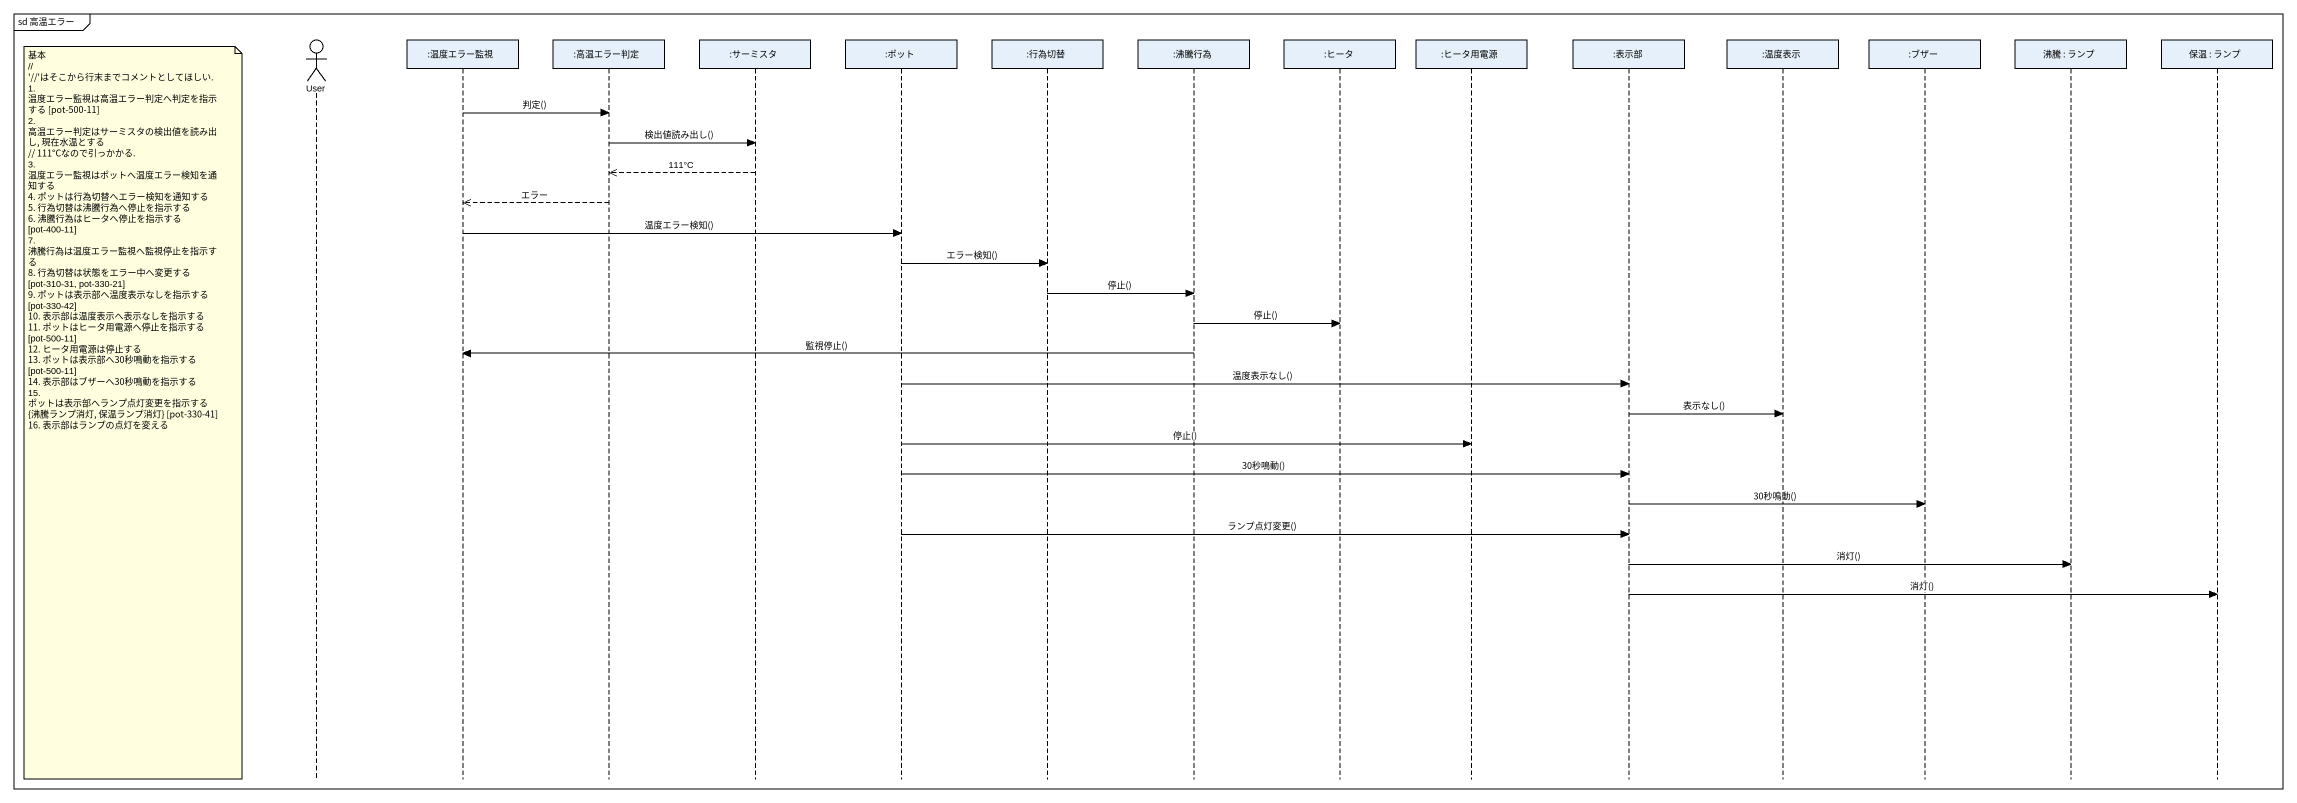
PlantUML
@startuml
mainframe sd 高温エラー
hide footbox
actor User
participant ":温度エラー監視" as 温度エラー監視
participant ":高温エラー判定" as 高温エラー判定
participant ":サーミスタ" as サーミスタ
participant ":ポット" as ポット
participant ":行為切替" as 行為切替
participant ":沸騰行為" as 沸騰行為
participant ":ヒータ" as ヒータ
participant ":ヒータ用電源" as ヒータ用電源
participant ":表示部" as 表示部
participant ":温度表示" as 温度表示
participant ":ブザー" as ブザー
participant "沸騰 : ランプ" as 沸騰
participant "保温 : ランプ" as 保温

温度エラー監視 -> 高温エラー判定 : 判定()
高温エラー判定 -> サーミスタ : 検出値読み出し()
サーミスタ -->> 高温エラー判定 : 111°C
高温エラー判定 -->> 温度エラー監視 : エラー
温度エラー監視 -> ポット : 温度エラー検知()
ポット -> 行為切替 : エラー検知()
行為切替 -> 沸騰行為 : 停止()
沸騰行為 -> ヒータ : 停止()
沸騰行為 -> 温度エラー監視 : 監視停止()
ポット -> 表示部 : 温度表示なし()
note left of User
  基本
  ~// '~//'はそこから行末までコメントとしてほしい.
  1. 温度エラー監視は高温エラー判定へ判定を指示する [pot-500-11]
  2. 高温エラー判定はサーミスタの検出値を読み出し, 現在水温とする
  // 111°Cなので引っかかる.
  3. 温度エラー監視はポットへ温度エラー検知を通知する
  4. ポットは行為切替へエラー検知を通知する
  5. 行為切替は沸騰行為へ停止を指示する
  6. 沸騰行為はヒータへ停止を指示する [pot-400-11]
  7. 沸騰行為は温度エラー監視へ監視停止を指示する
  8. 行為切替は状態をエラー中へ変更する [pot-310-31, pot-330-21]
  9. ポットは表示部へ温度表示なしを指示する [pot-330-42]
  10. 表示部は温度表示へ表示なしを指示する
  11. ポットはヒータ用電源へ停止を指示する [pot-500-11]
  12. ヒータ用電源は停止する
  13. ポットは表示部へ30秒鳴動を指示する [pot-500-11]
  14. 表示部はブザーへ30秒鳴動を指示する
  15. ポットは表示部へランプ点灯変更を指示する {沸騰ランプ消灯, 保温ランプ消灯} [pot-330-41]
  16. 表示部はランプの点灯を変える
end note
表示部 -> 温度表示 : 表示なし()
ポット -> ヒータ用電源 : 停止()
ポット -> 表示部 : 30秒鳴動()
表示部 -> ブザー : 30秒鳴動()
ポット -> 表示部 : ランプ点灯変更()
表示部 -> 沸騰 : 消灯()
表示部 -> 保温 : 消灯()
@enduml
